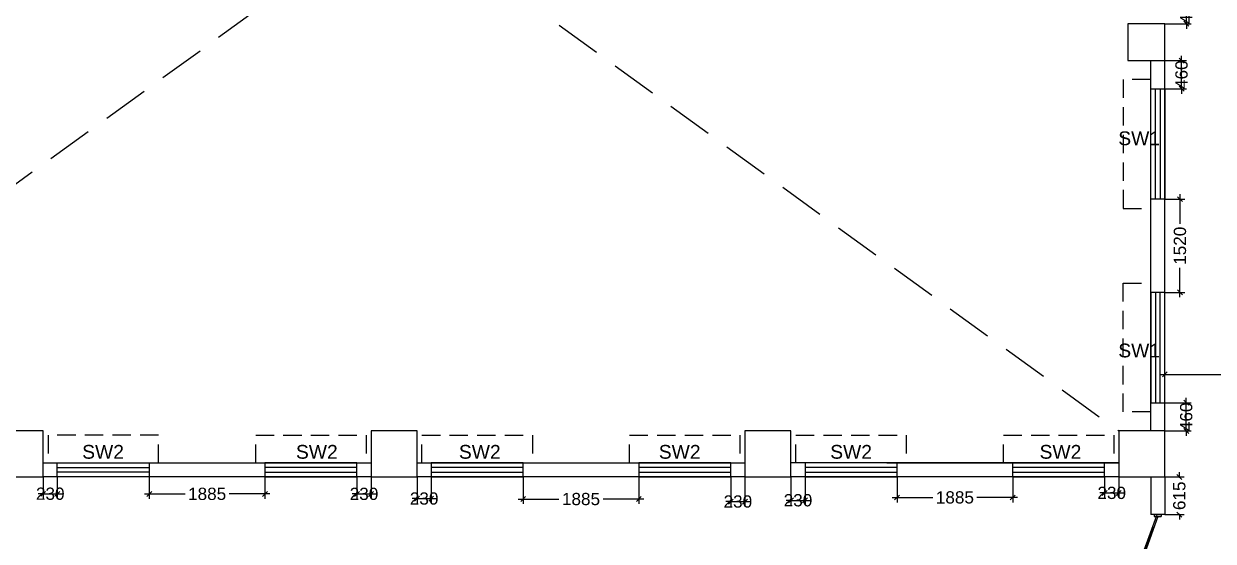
# Model space of a CAD drawing. Extents: x 7897917 to 8423973, y -6487334 to -6173396.
# Drawn here: x 7941236 to 7960623, y -6359749 to -6351310 of the extents above; entities that cross this region are included whole.
import ezdxf
from ezdxf.enums import TextEntityAlignment as Align

# ---------------------------------------------------------------- set-up
doc = ezdxf.new("R2010")
doc.units = 0
doc.header["$LTSCALE"] = 600
doc.header["$MEASUREMENT"] = 0
doc.header["$PDMODE"] = 35
doc.linetypes.add('DASHED', pattern=[0.75, 0.5, -0.25])
doc.linetypes.add('HIDDEN2', pattern=[0.1875, 0.125, -0.0625])
doc.layers.get('0').update_dxf_attribs({"linetype": 'CONTINUOUS'})
doc.layers.get('Defpoints').update_dxf_attribs({"linetype": 'CONTINUOUS'})
for name, color, linetype in [('chajja', 7, 'CONTINUOUS'), ('Duct', 8, 'CONTINUOUS'), ('Fire Door', 10, 'CONTINUOUS'), ('joinery', 7, 'CONTINUOUS'), ('LA-column', 3, 'CONTINUOUS'), ('Walls', 7, 'CONTINUOUS'), ('WIN', 151, 'CONTINUOUS'), ('Working Dim', 5, 'CONTINUOUS')]:
    doc.layers.add(name, color=color, linetype=linetype)
doc.styles.add('ari', font='arial.ttf')
doc.dimstyles.new('int. dim', dxfattribs={"dimtxt": 450, "dimasz": 80, "dimexe": 80, "dimexo": 0, "dimgap": 70, "dimtad": 0, "dimdec": 0, "dimzin": 12, "dimdsep": 46, "dimtxsty": 'ari', "dimblk": 'OBLIQUE', "dimcen": 2, "dimdle": 80, "dimclrd": 256, "dimclre": 256, "dimclrt": 6, "dimadec": 0, "dimazin": 0, "dimtfac": 1, "dimtdec": 0, "dimtix": 1, "dimtmove": 2, "dimatfit": 3, "dimfxl": 1, "dimtolj": 1, "dimtzin": 0, "dimlwd": -1, "dimlwe": -1, "dimarcsym": 0})

# ---------------------------------------------------------------- blocks, each defined once
blk = doc.blocks.new('A$C15456D16')
at = {"layer": 'Fire Door'}
for p, q in [((969.1471482999623, -3.550726800225675), (55.55709949368611, 328.9688568706624)), ((969.1471482999623, -3.550726861227304), (55.55709949368611, 328.9688568096608)), ((969.1658067852259, -3.550720089580864), (55.5757579789497, 328.9688635813072)), ((978.6477078436874, 22.5518459896557), (65.05765904160216, 355.0714296610095)), ((978.6477078436874, 22.55184592865407), (65.05765904160216, 355.0714296000078)), ((978.666366328951, 22.55185270030051), (65.07631752686575, 355.0714363716543)), ((247.7756688012742, 288.5675129266456), (238.2751092533581, 262.4649401367642)), ((247.7756688012742, 288.5675128656439), (238.2751092533581, 262.4649400757626)), ((247.7943272865377, 288.5675196372904), (238.2937677386217, 262.464946847409)), ((791.1794183123857, 76.00447632884607), (243.0253890291788, 275.5162265319377)), ((791.1794183123857, 76.00447626784444), (243.0253890291788, 275.5162264709361)), ((791.1980767976493, 76.00448303949088), (243.0440475144424, 275.5162332425825)), ((-1000.000000892207, 55.55555559694767), (-972.2222230895422, 55.55555559694767)), ((-1000.000000892207, -55.55555547494441), (-1000.000000892207, 55.55555559694767)), ((-1000.000000892207, 55.55555553594604), (-972.2222230895422, 55.55555553594604)), ((-1000.000000892207, -55.55555553594604), (-1000.000000892207, 55.55555553594604)), ((-999.9813424069434, 55.55556230759248), (-972.2035646042787, 55.55556230759248)), ((-999.9813424069434, -55.5555487642996), (-999.9813424069434, 55.55556230759248)), ((-978.6477078390308, -22.55184586718678), (-969.1471482957713, 3.550726922694594)), ((-978.6477078390308, -22.55184592818841), (-969.1471482957713, 3.550726861692965)), ((-978.6290493537672, -22.55183915654197), (-969.1284898105077, 3.550733633339405)), ((-972.2222230895422, -55.55555547494441), (-972.2222230895422, 55.55555559694767)), ((-972.2222230895422, -55.55555553594604), (-972.2222230895422, 55.55555553594604)), ((-972.2035646042787, -55.5555487642996), (-972.2035646042787, 55.55556230759248)), ((-969.1471482957713, 3.550726922694594), (-55.55709949368611, -328.9688567481935)), ((-969.1471482957713, 3.550726861692965), (-55.55709949368611, -328.9688568091951)), ((-969.1284898105077, 3.550733633339405), (-55.53844100842252, -328.9688500375487)), ((795.9296980840154, 89.05576272448525), (786.4291385402903, 62.95318993367255)), ((795.9296980840154, 89.05576266348362), (786.4291385402903, 62.95318987267092)), ((795.948356569279, 89.05576943513006), (786.4477970255539, 62.95319664431736)), ((978.6477078436874, 22.5518459896557), (969.1471482999623, -3.550726800225675)), ((978.6477078436874, 22.55184592865407), (969.1471482999623, -3.550726861227304)), ((978.666366328951, 22.55185270030051), (969.1658067852259, -3.550720089580864)), ((1000.000000892207, 55.55555559694767), (972.2222230900079, 55.55555559694767)), ((972.2222230900079, -55.55555547494441), (972.2222230900079, 55.55555559694767)), ((1000.000000892207, 55.55555553594604), (972.2222230900079, 55.55555553594604)), ((972.2222230900079, -55.55555553594604), (972.2222230900079, 55.55555553594604)), ((1000.018659377471, 55.55556230759248), (972.2408815752715, 55.55556230759248)), ((972.2408815752715, -55.5555487642996), (972.2408815752715, 55.55556230759248)), ((1000.000000892207, -55.55555547494441), (1000.000000892207, 55.55555559694767)), ((1000.000000892207, -55.55555553594604), (1000.000000892207, 55.55555553594604)), ((1000.018659377471, -55.5555487642996), (1000.018659377471, 55.55556230759248)), ((-1000.000000892207, -55.55555547494441), (-972.2222230895422, -55.55555547494441)), ((-1000.000000892207, -55.55555553594604), (-972.2222230895422, -55.55555553594604)), ((-999.9813424069434, -55.5555487642996), (-972.2035646042787, -55.5555487642996)), ((-978.6477078390308, -22.55184586718678), (-65.05765904160216, -355.0714295380749)), ((-978.6477078390308, -22.55184592818841), (-65.05765904160216, -355.0714295990765)), ((-978.6290493537672, -22.55183915654197), (-65.03900055633858, -355.0714228274301)), ((-795.9296980798244, -89.05576260155067), (-786.4291385360993, -62.95318981120363)), ((-795.9296980798244, -89.0557626625523), (-786.4291385360993, -62.95318987220526)), ((-795.9110395945609, -89.05575589090586), (-786.4104800508358, -62.95318310055882)), ((-791.1794183077291, -76.00447620637715), (-243.0253890291788, -275.5162264090031)), ((-791.1794183077291, -76.00447626737878), (-243.0253890291788, -275.5162264700048)), ((-791.1607598224655, -76.00446949573234), (-243.0067305439152, -275.5162196983583)), ((1000.000000892207, -55.55555547494441), (972.2222230900079, -55.55555547494441)), ((1000.000000892207, -55.55555553594604), (972.2222230900079, -55.55555553594604)), ((1000.018659377471, -55.5555487642996), (972.2408815752715, -55.5555487642996)), ((-238.2751092533581, -262.4649400142953), (-247.7756688008085, -288.5675128041767)), ((-238.2751092533581, -262.4649400752969), (-247.7756688008085, -288.5675128651783)), ((-238.2564507680945, -262.4649333036505), (-247.7570103155449, -288.5675060935318))]:
    blk.add_line(p, q, dxfattribs=at)
at = {"layer": 'Fire Door', "extrusion": (0, 0, -0.9999999999999999)}
for centre in [(-1000.000000892207, 6.146728992462158e-08), (-1000.000000892207, 4.656612873077393e-10), (-999.9813424069434, 6.772112101316452e-06)]:
    blk.add_ellipse(centre, major_axis=(-999.999995070358, 0.1079059701249519), ratio=0.999999998754346, start_param=2.617885972049345, end_param=3.665083523190033, dxfattribs=at)
at = {"layer": 'Fire Door', "extrusion": (0, 0, -1)}
for centre in [(1000.000000892207, 6.146728992462158e-08), (1000.000000892207, 4.656612873077393e-10), (1000.018659377471, 6.772112101316452e-06)]:
    blk.add_ellipse(centre, major_axis=(999.9999950656526, 0.1079495684952063), ratio=0.999999998754346, start_param=2.618101827587923, end_param=3.665299378728612, dxfattribs=at)
blk = doc.blocks.new('_Oblique')
at = {"color": 0, "linetype": 'ByBlock', "lineweight": -2}
blk.add_line((-0.5, -0.5), (0.5, 0.5), dxfattribs=at)
blk = doc.blocks.new('*D238')
at = {"layer": 'Defpoints', "color": 0, "transparency": 16777216}
for p in [(7959834.22879083, -6357087.221559243, -3.291020921704645), (7963434.230310923, -6357028.05753297), (7963434.230310923, -6357087.221559244, -4.100008517773857)]:
    blk.add_point(p, dxfattribs=at)
at = {"layer": 'Working Dim', "transparency": 16777216}
for p, q in [((7959754.22879083, -6357028.05753297), (7961266.003084301, -6357028.05753297)), ((7959834.22879083, -6357087.221559243), (7959834.22879083, -6356948.05753297)), ((7963514.230310923, -6357028.05753297), (7962002.456017452, -6357028.05753297)), ((7963434.230310923, -6357087.221559244), (7963434.230310923, -6356948.05753297))]:
    blk.add_line(p, q, dxfattribs=at)
at = {"layer": 'Working Dim', "transparency": 16777216, "xscale": 80, "yscale": 80, "zscale": 80, "rotation": 180}
blk.add_blockref('_Oblique', (7959834.22879083, -6357028.05753297), dxfattribs=at)
at = {"layer": 'Working Dim', "transparency": 16777216, "xscale": 80, "yscale": 80, "zscale": 80}
blk.add_blockref('_Oblique', (7963434.230310923, -6357028.05753297), dxfattribs=at)
at = {"layer": 'Working Dim', "color": 6, "transparency": 16777216, "insert": (7961634.229550877, -6357028.05753297), "char_height": 200, "attachment_point": 5, "style": 'ari'}
blk.add_mtext('\\A1;3600', dxfattribs=at)
blk = doc.blocks.new('*D412')
at = {"layer": 'Defpoints', "color": 0, "transparency": 16777216}
for p in [(7959833.956209558, -6358700.453716677), (7959833.956402163, -6359315.520437957), (7960071.034771389, -6359315.520437957)]:
    blk.add_point(p, dxfattribs=at)
at = {"layer": 'Working Dim', "transparency": 16777216}
for p, q in [((7960071.034771389, -6358700.453716677), (7960071.034771389, -6358620.453716677)), ((7959833.956209558, -6358700.453716677), (7960151.034771389, -6358700.453716677)), ((7960071.034771389, -6358700.453716677), (7960071.034771389, -6358715.749696689)), ((7959833.956402163, -6359315.520437957), (7960151.034771389, -6359315.520437957)), ((7960071.034771389, -6359315.520437957), (7960071.034771389, -6359300.224457944)), ((7960071.034771389, -6359315.520437957), (7960071.034771389, -6359395.520437957))]:
    blk.add_line(p, q, dxfattribs=at)
at = {"layer": 'Working Dim', "transparency": 16777216, "xscale": 80, "yscale": 80, "zscale": 80}
for p, rotation in [((7960071.034771389, -6358700.453716677), 270), ((7960071.034771389, -6359315.520437957), 90)]:
    blk.add_blockref('_Oblique', p, dxfattribs=dict(at, rotation=rotation))
at = {"layer": 'Working Dim', "color": 6, "transparency": 16777216, "insert": (7960071.034771391, -6359007.987077315), "char_height": 200, "attachment_point": 5, "rotation": 90, "style": 'ari'}
blk.add_mtext('\\A1;615', dxfattribs=at)
blk = doc.blocks.new('*D734')
at = {"layer": 'Defpoints', "color": 0, "transparency": 16777216}
for p in [(7959833.956270757, -6350850.33593345), (7960185.263046445, -6350850.33593345), (7959833.956270757, -6351310.33593345)]:
    blk.add_point(p, dxfattribs=at)
at = {"layer": 'Working Dim', "transparency": 16777216}
for p, q in [((7959833.956270757, -6350850.33593345), (7960265.263046445, -6350850.33593345)), ((7960185.263046445, -6350850.33593345), (7960185.263046445, -6350770.33593345)), ((7960185.263046445, -6351310.33593345), (7960185.263046445, -6350850.33593345)), ((7959833.956270757, -6351310.33593345), (7960265.263046445, -6351310.33593345)), ((7960185.263046445, -6351310.33593345), (7960185.263046445, -6351390.33593345))]:
    blk.add_line(p, q, dxfattribs=at)
at = {"layer": 'Working Dim', "transparency": 16777216, "xscale": 80, "yscale": 80, "zscale": 80}
for p, rotation in [((7960185.263046445, -6350850.33593345), 270), ((7960185.263046445, -6351310.33593345), 90)]:
    blk.add_blockref('_Oblique', p, dxfattribs=dict(at, rotation=rotation))
at = {"layer": 'Working Dim', "color": 6, "transparency": 16777216, "insert": (7960185.263046447, -6351080.335933449), "char_height": 200, "attachment_point": 5, "rotation": 90, "style": 'ari'}
blk.add_mtext('\\A1;460', dxfattribs=at)
blk = doc.blocks.new('*D735')
at = {"layer": 'Defpoints', "color": 0, "transparency": 16777216}
for p in [(7959833.956494785, -6351910.538469196, 11176.85139845699), (7960107.283574643, -6351910.538469196), (7959833.956496204, -6352370.33593345)]:
    blk.add_point(p, dxfattribs=at)
at = {"layer": 'Working Dim', "transparency": 16777216}
for p, q in [((7960107.283574643, -6351910.538469196), (7960107.283574643, -6351830.538469196)), ((7959833.956494785, -6351910.538469196), (7960187.283574643, -6351910.538469196)), ((7960107.283574643, -6352370.33593345), (7960107.283574643, -6351910.538469196)), ((7959833.956496204, -6352370.33593345), (7960187.283574643, -6352370.33593345)), ((7960107.283574643, -6352370.33593345), (7960107.283574643, -6352450.33593345))]:
    blk.add_line(p, q, dxfattribs=at)
at = {"layer": 'Working Dim', "transparency": 16777216, "xscale": 80, "yscale": 80, "zscale": 80}
for p, rotation in [((7960107.283574643, -6351910.538469196), 270), ((7960107.283574643, -6352370.33593345), 90)]:
    blk.add_blockref('_Oblique', p, dxfattribs=dict(at, rotation=rotation))
at = {"layer": 'Working Dim', "color": 6, "transparency": 16777216, "insert": (7960107.283574644, -6352140.437201322), "char_height": 200, "attachment_point": 5, "rotation": 90, "style": 'ari'}
blk.add_mtext('\\A1;460', dxfattribs=at)
blk = doc.blocks.new('*D736')
at = {"layer": 'Defpoints', "color": 0, "transparency": 16777216}
for p in [(7959833.956496204, -6354170.33593345), (7959833.956496204, -6355690.453716677), (7960081.718966575, -6355690.453716677)]:
    blk.add_point(p, dxfattribs=at)
at = {"layer": 'Working Dim', "transparency": 16777216}
for p, q in [((7959833.956496204, -6354170.33593345), (7960161.718966575, -6354170.33593345)), ((7960081.718966575, -6354090.33593345), (7960081.718966575, -6354571.513515377)), ((7960081.718966575, -6355770.453716677), (7960081.718966575, -6355289.27613475)), ((7959833.956496204, -6355690.453716677), (7960161.718966575, -6355690.453716677))]:
    blk.add_line(p, q, dxfattribs=at)
at = {"layer": 'Working Dim', "transparency": 16777216, "xscale": 80, "yscale": 80, "zscale": 80}
for p, rotation in [((7960081.718966575, -6354170.33593345), 90), ((7960081.718966575, -6355690.453716677), 270)]:
    blk.add_blockref('_Oblique', p, dxfattribs=dict(at, rotation=rotation))
at = {"layer": 'Working Dim', "color": 6, "transparency": 16777216, "insert": (7960081.718966577, -6354930.394825063), "char_height": 200, "attachment_point": 5, "rotation": 90, "style": 'ari'}
blk.add_mtext('\\A1;1520', dxfattribs=at)
blk = doc.blocks.new('*D737')
at = {"layer": 'Defpoints', "color": 0, "transparency": 16777216}
for p in [(7959834.046473156, -6357490.07351559, -5.131057828136074), (7960183.868613278, -6357490.07351559), (7959834.046473156, -6357950.453716677, -5.131057828136074)]:
    blk.add_point(p, dxfattribs=at)
at = {"layer": 'Working Dim', "transparency": 16777216}
for p, q in [((7960183.868613278, -6357490.07351559), (7960183.868613278, -6357410.07351559)), ((7959834.046473156, -6357490.07351559), (7960263.868613278, -6357490.07351559)), ((7960183.868613278, -6357950.453716677), (7960183.868613278, -6357490.07351559)), ((7959834.046473156, -6357950.453716677), (7960263.868613278, -6357950.453716677)), ((7960183.868613278, -6357950.453716677), (7960183.868613278, -6358030.453716677))]:
    blk.add_line(p, q, dxfattribs=at)
at = {"layer": 'Working Dim', "transparency": 16777216, "xscale": 80, "yscale": 80, "zscale": 80}
for p, rotation in [((7960183.868613278, -6357490.07351559), 270), ((7960183.868613278, -6357950.453716677), 90)]:
    blk.add_blockref('_Oblique', p, dxfattribs=dict(at, rotation=rotation))
at = {"layer": 'Working Dim', "color": 6, "transparency": 16777216, "insert": (7960183.86861328, -6357720.263616133), "char_height": 200, "attachment_point": 5, "rotation": 90, "style": 'ari'}
blk.add_mtext('\\A1;460', dxfattribs=at)
blk = doc.blocks.new('*D738')
at = {"layer": 'Defpoints', "color": 0, "transparency": 16777216}
for p in [(7958853.956256545, -6358700.453716677), (7959083.956256541, -6358700.453734588), (7959083.956256541, -6358961.784614349)]:
    blk.add_point(p, dxfattribs=at)
at = {"layer": 'Working Dim', "transparency": 16777216}
for p, q in [((7958853.956256545, -6358700.453716677), (7958853.956256545, -6359041.784614349)), ((7959083.956256541, -6358700.453734588), (7959083.956256541, -6359041.784614349)), ((7958853.956256545, -6358961.784614349), (7958773.956256545, -6358961.784614349)), ((7958853.956256545, -6358961.784614349), (7959083.956256541, -6358961.784614349)), ((7959083.956256541, -6358961.784614349), (7959163.956256541, -6358961.784614349))]:
    blk.add_line(p, q, dxfattribs=at)
at = {"layer": 'Working Dim', "transparency": 16777216, "xscale": 80, "yscale": 80, "zscale": 80}
blk.add_blockref('_Oblique', (7958853.956256545, -6358961.784614349), dxfattribs=at)
at = {"layer": 'Working Dim', "transparency": 16777216, "xscale": 80, "yscale": 80, "zscale": 80, "rotation": 180}
blk.add_blockref('_Oblique', (7959083.956256541, -6358961.784614349), dxfattribs=at)
at = {"layer": 'Working Dim', "color": 6, "transparency": 16777216, "insert": (7958968.956256543, -6358961.784614349), "char_height": 200, "attachment_point": 5, "style": 'ari'}
blk.add_mtext('\\A1;230', dxfattribs=at)
blk = doc.blocks.new('*D739')
at = {"layer": 'Defpoints', "color": 0, "transparency": 16777216}
for p in [(7955469.95626961, -6358700.343401574), (7957354.956256545, -6358700.453737278), (7957354.956256545, -6359035.183445307)]:
    blk.add_point(p, dxfattribs=at)
at = {"layer": 'Working Dim', "transparency": 16777216}
for p, q in [((7955469.95626961, -6358700.343401574), (7955469.95626961, -6359115.183445307)), ((7957354.956256545, -6358700.453737278), (7957354.956256545, -6359115.183445307)), ((7955389.95626961, -6359035.183445307), (7956052.483548207, -6359035.183445307)), ((7957434.956256545, -6359035.183445307), (7956772.428977948, -6359035.183445307))]:
    blk.add_line(p, q, dxfattribs=at)
at = {"layer": 'Working Dim', "transparency": 16777216, "xscale": 80, "yscale": 80, "zscale": 80, "rotation": 180}
blk.add_blockref('_Oblique', (7955469.95626961, -6359035.183445307), dxfattribs=at)
at = {"layer": 'Working Dim', "transparency": 16777216, "xscale": 80, "yscale": 80, "zscale": 80}
blk.add_blockref('_Oblique', (7957354.956256545, -6359035.183445307), dxfattribs=at)
at = {"layer": 'Working Dim', "color": 6, "transparency": 16777216, "insert": (7956412.456263077, -6359035.183445307), "char_height": 200, "attachment_point": 5, "style": 'ari'}
blk.add_mtext('\\A1;1885', dxfattribs=at)
blk = doc.blocks.new('*D740')
at = {"layer": 'Defpoints', "color": 0, "transparency": 16777216}
for p in [(7953739.95626961, -6358700.453742899), (7953969.95626961, -6358700.453742899), (7953969.95626961, -6359082.070587056)]:
    blk.add_point(p, dxfattribs=at)
at = {"layer": 'Working Dim', "transparency": 16777216}
for p, q in [((7953739.95626961, -6358700.453742899), (7953739.95626961, -6359162.070587056)), ((7953969.95626961, -6358700.453742899), (7953969.95626961, -6359162.070587056)), ((7953739.95626961, -6359082.070587056), (7953659.95626961, -6359082.070587056)), ((7953739.95626961, -6359082.070587056), (7953969.95626961, -6359082.070587056)), ((7953969.95626961, -6359082.070587056), (7954049.95626961, -6359082.070587056))]:
    blk.add_line(p, q, dxfattribs=at)
at = {"layer": 'Working Dim', "transparency": 16777216, "xscale": 80, "yscale": 80, "zscale": 80}
blk.add_blockref('_Oblique', (7953739.95626961, -6359082.070587056), dxfattribs=at)
at = {"layer": 'Working Dim', "transparency": 16777216, "xscale": 80, "yscale": 80, "zscale": 80, "rotation": 180}
blk.add_blockref('_Oblique', (7953969.95626961, -6359082.070587056), dxfattribs=at)
at = {"layer": 'Working Dim', "color": 6, "transparency": 16777216, "insert": (7953854.95626961, -6359082.070587056), "char_height": 200, "attachment_point": 5, "style": 'ari'}
blk.add_mtext('\\A1;230', dxfattribs=at)
blk = doc.blocks.new('*D741')
at = {"layer": 'Defpoints', "color": 0, "transparency": 16777216}
for p in [(7952759.95626961, -6358700.453742899), (7952989.95626961, -6358700.453742899), (7952989.95626961, -6359102.397339303)]:
    blk.add_point(p, dxfattribs=at)
at = {"layer": 'Working Dim', "transparency": 16777216}
for p, q in [((7952759.95626961, -6358700.453742899), (7952759.95626961, -6359182.397339303)), ((7952989.95626961, -6358700.453742899), (7952989.95626961, -6359182.397339303)), ((7952759.95626961, -6359102.397339303), (7952679.95626961, -6359102.397339303)), ((7952759.95626961, -6359102.397339303), (7952989.95626961, -6359102.397339303)), ((7952989.95626961, -6359102.397339303), (7953069.95626961, -6359102.397339303))]:
    blk.add_line(p, q, dxfattribs=at)
at = {"layer": 'Working Dim', "transparency": 16777216, "xscale": 80, "yscale": 80, "zscale": 80}
blk.add_blockref('_Oblique', (7952759.95626961, -6359102.397339303), dxfattribs=at)
at = {"layer": 'Working Dim', "transparency": 16777216, "xscale": 80, "yscale": 80, "zscale": 80, "rotation": 180}
blk.add_blockref('_Oblique', (7952989.95626961, -6359102.397339303), dxfattribs=at)
at = {"layer": 'Working Dim', "color": 6, "transparency": 16777216, "insert": (7952874.95626961, -6359102.397339303), "char_height": 200, "attachment_point": 5, "style": 'ari'}
blk.add_mtext('\\A1;230', dxfattribs=at)
blk = doc.blocks.new('*D742')
at = {"layer": 'Defpoints', "color": 0, "transparency": 16777216}
for p in [(7949375.956003304, -6358700.453716678), (7951260.95626961, -6358700.453716678), (7951260.95626961, -6359061.70262687)]:
    blk.add_point(p, dxfattribs=at)
at = {"layer": 'Working Dim', "transparency": 16777216}
for p, q in [((7949375.956003304, -6358700.453716678), (7949375.956003304, -6359141.70262687)), ((7951260.95626961, -6358700.453716678), (7951260.95626961, -6359141.70262687)), ((7949295.956003304, -6359061.70262687), (7949958.483421586, -6359061.70262687)), ((7951340.95626961, -6359061.70262687), (7950678.428851327, -6359061.70262687))]:
    blk.add_line(p, q, dxfattribs=at)
at = {"layer": 'Working Dim', "transparency": 16777216, "xscale": 80, "yscale": 80, "zscale": 80, "rotation": 180}
blk.add_blockref('_Oblique', (7949375.956003304, -6359061.70262687), dxfattribs=at)
at = {"layer": 'Working Dim', "transparency": 16777216, "xscale": 80, "yscale": 80, "zscale": 80}
blk.add_blockref('_Oblique', (7951260.95626961, -6359061.70262687), dxfattribs=at)
at = {"layer": 'Working Dim', "color": 6, "transparency": 16777216, "insert": (7950318.456136457, -6359061.70262687), "char_height": 200, "attachment_point": 5, "style": 'ari'}
blk.add_mtext('\\A1;1885', dxfattribs=at)
blk = doc.blocks.new('*D743')
at = {"layer": 'Defpoints', "color": 0, "transparency": 16777216}
for p in [(7947645.866024933, -6358700.453742901), (7947875.956003304, -6358700.453742901), (7947875.956003304, -6359053.580916794)]:
    blk.add_point(p, dxfattribs=at)
at = {"layer": 'Working Dim', "transparency": 16777216}
for p, q in [((7947645.866024933, -6358700.453742901), (7947645.866024933, -6359133.580916794)), ((7947875.956003304, -6358700.453742901), (7947875.956003304, -6359133.580916794)), ((7947645.866024933, -6359053.580916794), (7947565.866024933, -6359053.580916794)), ((7947645.866024933, -6359053.580916794), (7947875.956003304, -6359053.580916794)), ((7947875.956003304, -6359053.580916794), (7947955.956003304, -6359053.580916794))]:
    blk.add_line(p, q, dxfattribs=at)
at = {"layer": 'Working Dim', "transparency": 16777216, "xscale": 80, "yscale": 80, "zscale": 80}
blk.add_blockref('_Oblique', (7947645.866024933, -6359053.580916794), dxfattribs=at)
at = {"layer": 'Working Dim', "transparency": 16777216, "xscale": 80, "yscale": 80, "zscale": 80, "rotation": 180}
blk.add_blockref('_Oblique', (7947875.956003304, -6359053.580916794), dxfattribs=at)
at = {"layer": 'Working Dim', "color": 6, "transparency": 16777216, "insert": (7947760.911014118, -6359053.580916794), "char_height": 200, "attachment_point": 5, "style": 'ari'}
blk.add_mtext('\\A1;230', dxfattribs=at)
blk = doc.blocks.new('*D744')
at = {"layer": 'Defpoints', "color": 0, "transparency": 16777216}
for p in [(7946665.956003304, -6358700.453716677), (7946895.956003304, -6358700.453716677), (7946895.956003304, -6358977.623447469)]:
    blk.add_point(p, dxfattribs=at)
at = {"layer": 'Working Dim', "transparency": 16777216}
for p, q in [((7946665.956003304, -6358700.453716677), (7946665.956003304, -6359057.623447469)), ((7946895.956003304, -6358700.453716677), (7946895.956003304, -6359057.623447469)), ((7946665.956003304, -6358977.623447469), (7946585.956003304, -6358977.623447469)), ((7946665.956003304, -6358977.623447469), (7946895.956003304, -6358977.623447469)), ((7946895.956003304, -6358977.623447469), (7946975.956003304, -6358977.623447469))]:
    blk.add_line(p, q, dxfattribs=at)
at = {"layer": 'Working Dim', "transparency": 16777216, "xscale": 80, "yscale": 80, "zscale": 80}
blk.add_blockref('_Oblique', (7946665.956003304, -6358977.623447469), dxfattribs=at)
at = {"layer": 'Working Dim', "transparency": 16777216, "xscale": 80, "yscale": 80, "zscale": 80, "rotation": 180}
blk.add_blockref('_Oblique', (7946895.956003304, -6358977.623447469), dxfattribs=at)
at = {"layer": 'Working Dim', "color": 6, "transparency": 16777216, "insert": (7946780.956003304, -6358977.623447469), "char_height": 200, "attachment_point": 5, "style": 'ari'}
blk.add_mtext('\\A1;230', dxfattribs=at)
blk = doc.blocks.new('*D745')
at = {"layer": 'Defpoints', "color": 0, "transparency": 16777216}
for p in [(7943281.955736007, -6358700.453716677), (7945166.956003304, -6358700.453716677), (7945166.956003304, -6358977.623447469)]:
    blk.add_point(p, dxfattribs=at)
at = {"layer": 'Working Dim', "transparency": 16777216}
for p, q in [((7943281.955736007, -6358700.453716677), (7943281.955736007, -6359057.623447469)), ((7945166.956003304, -6358700.453716677), (7945166.956003304, -6359057.623447469)), ((7943201.955736007, -6358977.623447469), (7943864.483154785, -6358977.623447469)), ((7945246.956003304, -6358977.623447469), (7944584.428584525, -6358977.623447469))]:
    blk.add_line(p, q, dxfattribs=at)
at = {"layer": 'Working Dim', "transparency": 16777216, "xscale": 80, "yscale": 80, "zscale": 80, "rotation": 180}
blk.add_blockref('_Oblique', (7943281.955736007, -6358977.623447469), dxfattribs=at)
at = {"layer": 'Working Dim', "transparency": 16777216, "xscale": 80, "yscale": 80, "zscale": 80}
blk.add_blockref('_Oblique', (7945166.956003304, -6358977.623447469), dxfattribs=at)
at = {"layer": 'Working Dim', "color": 6, "transparency": 16777216, "insert": (7944224.455869655, -6358977.623447469), "char_height": 200, "attachment_point": 5, "style": 'ari'}
blk.add_mtext('\\A1;1885', dxfattribs=at)
blk = doc.blocks.new('*D746')
at = {"layer": 'Defpoints', "color": 0, "transparency": 16777216}
for p in [(7941551.955736007, -6358700.453716677), (7941781.955736007, -6358700.453716677), (7941781.955736007, -6358975.225894678)]:
    blk.add_point(p, dxfattribs=at)
at = {"layer": 'Working Dim', "transparency": 16777216}
for p, q in [((7941551.955736007, -6358700.453716677), (7941551.955736007, -6359055.225894678)), ((7941781.955736007, -6358700.453716677), (7941781.955736007, -6359055.225894678)), ((7941551.955736007, -6358975.225894678), (7941471.955736007, -6358975.225894678)), ((7941551.955736007, -6358975.225894678), (7941781.955736007, -6358975.225894678)), ((7941781.955736007, -6358975.225894678), (7941861.955736007, -6358975.225894678))]:
    blk.add_line(p, q, dxfattribs=at)
at = {"layer": 'Working Dim', "transparency": 16777216, "xscale": 80, "yscale": 80, "zscale": 80}
blk.add_blockref('_Oblique', (7941551.955736007, -6358975.225894678), dxfattribs=at)
at = {"layer": 'Working Dim', "transparency": 16777216, "xscale": 80, "yscale": 80, "zscale": 80, "rotation": 180}
blk.add_blockref('_Oblique', (7941781.955736007, -6358975.225894678), dxfattribs=at)
at = {"layer": 'Working Dim', "color": 6, "transparency": 16777216, "insert": (7941666.955736007, -6358975.225894678), "char_height": 200, "attachment_point": 5, "style": 'ari'}
blk.add_mtext('\\A1;230', dxfattribs=at)

msp = doc.modelspace()

# ---------------------------------------------------------------- linework, layer by layer
at = {"layer": 'chajja', "color": 7, "linetype": 'DASHED'}
for p, q in [((7959603.956496204, -6352220.33593345), (7959153.956496204, -6352220.33593345)), ((7959153.956496204, -6352220.33593345), (7959153.956496204, -6354320.33593345)), ((7959153.956496204, -6354320.33593345), (7959603.956496204, -6354320.33593345)), ((7959153.956494789, -6357640.453716677), (7959153.956494789, -6355540.453716677)), ((7959153.956494789, -6355540.453716677), (7959603.956494789, -6355540.453716677)), ((7959603.956494789, -6357640.453716677), (7959153.956494789, -6357640.453716677))]:
    msp.add_line(p, q, dxfattribs=at)
for points in [[(7943431.955736007, -6358470.453716677), (7943431.955736007, -6358020.453716677), (7941631.955736007, -6358020.453716677), (7941631.955736007, -6358470.453716677)], [(7945015.956003304, -6358470.627895616), (7945015.956003304, -6358020.627895616), (7946815.956003304, -6358020.627895616), (7946815.956003304, -6358470.627895616)], [(7947725.956003304, -6358470.453716678), (7947725.956003304, -6358020.453716678), (7949525.956003304, -6358020.453716678), (7949525.956003304, -6358470.453716678)], [(7951109.95626961, -6358470.453742901), (7951109.95626961, -6358020.453742901), (7952909.95626961, -6358020.453742901), (7952909.95626961, -6358470.453742901)], [(7953819.95626961, -6358470.343401574), (7953819.95626961, -6358020.343401574), (7955619.95626961, -6358020.343401574), (7955619.95626961, -6358470.343401574)], [(7957203.956256545, -6358470.453716677), (7957203.956256545, -6358020.453716677), (7959003.956256545, -6358020.453716677), (7959003.956256545, -6358470.453716677)]]:
    msp.add_lwpolyline(points, dxfattribs=at)
at = {"layer": 'Duct', "color": 8, "linetype": 'HIDDEN2', "ltscale": 10}
for p, q in [((7959603.956270759, -6340545.485443989), (7935543.454929293, -6357950.453716679)), ((7935393.454930066, -6340765.289116168), (7959083.956256545, -6357950.453716677))]:
    msp.add_line(p, q, dxfattribs=at)
at = {"layer": 'LA-column', "color": 2}
for points, elevation in [([(7959834.046487364, -6351910.538469196), (7959834.046487364, -6351310.538469196), (7959234.046487364, -6351310.538469196), (7959234.046487364, -6351910.538469196)], 11176.85139845699), ([(7940801.955736007, -6358700.453716677), (7941551.955736007, -6358700.453716677), (7941551.955736007, -6357950.453716677), (7940801.955736007, -6357950.453716677)], -5.131057828136074), ([(7946895.956003304, -6358700.453716677), (7947645.956003304, -6358700.453716677), (7947645.956003304, -6357950.453716677), (7946895.956003304, -6357950.453716677)], -5.131057828136074), ([(7952989.95626961, -6358700.453716677), (7953739.95626961, -6358700.453716677), (7953739.95626961, -6357950.453716677), (7952989.95626961, -6357950.453716677)], -5.131057828136074), ([(7959084.046473156, -6358700.453716677), (7959834.046473156, -6358700.453716677), (7959834.046473156, -6357950.453716677), (7959084.046473156, -6357950.453716677)], -5.131057828136074)]:
    msp.add_lwpolyline(points, close=True, dxfattribs=dict(at, elevation=elevation))
at = {"layer": 'Walls', "linetype": 'Continuous'}
for p, q in [((7941551.865757638, -6358470.453716677), (7946895.956003304, -6358470.453716677)), ((7947645.866024933, -6358470.453742901), (7952989.95626961, -6358470.453742901)), ((7955303.866314194, -6358470.45373994), (7959083.956256545, -6358470.453734578)), ((7946895.956003304, -6358700.453716677), (7941551.955736007, -6358700.453716677)), ((7952989.95626961, -6358700.453742899), (7947645.866024933, -6358700.453742901)), ((7959083.956256541, -6358700.453734588), (7953739.95626961, -6358700.453742899)), ((7959833.956402707, -6359315.520437957), (7959603.956406965, -6359315.520437957))]:
    msp.add_line(p, q, dxfattribs=at)
at = {"layer": 'Walls'}
msp.add_line((7959083.956256545, -6358470.453625913), (7953739.95626961, -6358470.453625913), dxfattribs=at)
at = {"layer": 'Walls', "flags": 128}
for points in [[(7959603.956494785, -6357950.453716677), (7959603.956494785, -6351910.33593345)], [(7959833.956494785, -6357950.453716677), (7959833.956494785, -6351910.33593345)]]:
    msp.add_lwpolyline(points, dxfattribs=at)
at = {"layer": 'Walls', "linetype": 'Continuous', "flags": 128}
for points in [[(7959603.956402163, -6358700.453716677), (7959603.956402163, -6359315.520437957)], [(7959833.956209558, -6358700.453716677), (7959833.956402163, -6359315.520437957)]]:
    msp.add_lwpolyline(points, dxfattribs=at)
at = {"layer": 'WIN', "linetype": 'Continuous'}
for points in [[(7959603.956496204, -6352370.33593345), (7959833.956496204, -6352370.33593345), (7959833.956496204, -6354170.33593345), (7959603.956496204, -6354170.33593345)], [(7959680.956496204, -6352370.33593345), (7959756.956496204, -6352370.33593345), (7959756.956496204, -6354170.33593345), (7959680.956496204, -6354170.33593345)], [(7959603.956494789, -6357490.453716677), (7959833.956494789, -6357490.453716677), (7959833.956494789, -6355690.453716677), (7959603.956494789, -6355690.453716677)], [(7959680.956494789, -6357490.453716677), (7959756.956494789, -6357490.453716677), (7959756.956494789, -6355690.453716677), (7959680.956494789, -6355690.453716677)], [(7943281.955736007, -6358470.453716677), (7943281.955736007, -6358700.453716677), (7941781.955736007, -6358700.453716677), (7941781.955736007, -6358470.453716677)], [(7943281.955736007, -6358547.453716677), (7943281.955736007, -6358623.453716677), (7941781.955736007, -6358623.453716677), (7941781.955736007, -6358547.453716677)], [(7945165.956003304, -6358470.453716677), (7945165.956003304, -6358700.453716677), (7946665.956003304, -6358700.453716677), (7946665.956003304, -6358470.453716677)], [(7945165.956003304, -6358547.453716677), (7945165.956003304, -6358623.453716677), (7946665.956003304, -6358623.453716677), (7946665.956003304, -6358547.453716677)], [(7947875.956003304, -6358470.453716678), (7947875.956003304, -6358700.453716678), (7949375.956003304, -6358700.453716678), (7949375.956003304, -6358470.453716678)], [(7947875.956003304, -6358547.453716678), (7947875.956003304, -6358623.453716678), (7949375.956003304, -6358623.453716678), (7949375.956003304, -6358547.453716678)], [(7951259.95626961, -6358470.453742901), (7951259.95626961, -6358700.453742901), (7952759.95626961, -6358700.453742901), (7952759.95626961, -6358470.453742901)], [(7951259.95626961, -6358547.453742901), (7951259.95626961, -6358623.453742901), (7952759.95626961, -6358623.453742901), (7952759.95626961, -6358547.453742901)], [(7953969.95626961, -6358470.343401574), (7953969.95626961, -6358700.343401574), (7955469.95626961, -6358700.343401574), (7955469.95626961, -6358470.343401574)], [(7953969.95626961, -6358547.343401574), (7953969.95626961, -6358623.343401574), (7955469.95626961, -6358623.343401574), (7955469.95626961, -6358547.343401574)], [(7957353.956256545, -6358470.453716677), (7957353.956256545, -6358700.453716677), (7958853.956256545, -6358700.453716677), (7958853.956256545, -6358470.453716677)], [(7957353.956256545, -6358547.453716677), (7957353.956256545, -6358623.453716677), (7958853.956256545, -6358623.453716677), (7958853.956256545, -6358547.453716677)]]:
    msp.add_lwpolyline(points, close=True, dxfattribs=at)

# ---------------------------------------------------------------- block references
at = {"layer": 'Fire Door', "color": 3, "lineweight": 0, "rotation": 270}
msp.add_blockref('A$C15456D16', (7959718.956404774, -6360315.501780335), dxfattribs=at)

# ---------------------------------------------------------------- texts
at = {"layer": 'joinery', "style": 'ari'}
for s, p in [('SW1', (7959416.467510733, -6353290.598893455)), ('SW1', (7959416.467509317, -6356750.92745517)), ('SW2', (7942528.186690786, -6358403.560894917)), ('SW2', (7946012.594894764, -6358403.560894917)), ('SW2', (7948668.851121801, -6358403.560894917)), ('SW2', (7951926.7957132, -6358403.560894917)), ('SW2', (7954721.049928957, -6358403.560894917)), ('SW2', (7958133.396972136, -6358403.560894917))]:
    msp.add_text(s, height=225, dxfattribs=at).set_placement(p, align=Align.CENTER)

# ---------------------------------------------------------------- dimensions: what is measured, and where the dimension line sits
at = {"layer": 'Working Dim'}
for base, p1, p2, picture, middle in [((7960185.263046445, -6350850.33593345), (7959833.956270757, -6351310.33593345), (7959833.956270757, -6350850.33593345), '*D734', (7960185.263046447, -6351080.335933449)), ((7960107.283574643, -6351910.538469196), (7959833.956496204, -6352370.33593345), (7959833.956494785, -6351910.538469196, 11176.85139845699), '*D735', (7960107.283574644, -6352140.437201322)), ((7960081.718966575, -6355690.453716677), (7959833.956496204, -6354170.33593345), (7959833.956496204, -6355690.453716677), '*D736', (7960081.718966577, -6354930.394825063)), ((7960183.868613278, -6357490.07351559), (7959834.046473156, -6357950.453716677, -5.131057828136074), (7959834.046473156, -6357490.07351559, -5.131057828136074), '*D737', (7960183.86861328, -6357720.263616133)), ((7960071.034771389, -6359315.520437957), (7959833.956209558, -6358700.453716677), (7959833.956402163, -6359315.520437957), '*D412', (7960071.034771391, -6359007.987077315))]:
    dim = msp.add_linear_dim(base=base, p1=p1, p2=p2, angle=90, dimstyle='int. dim', override={"dimtxt": 200}, dxfattribs=at)
    dim.commit()
    dim.dimension.update_dxf_attribs({"geometry": picture, "text_midpoint": middle})
for base, p1, p2, picture, middle in [((7963434.230310923, -6357028.05753297, 18.43256655714102), (7959834.22879083, -6357087.221559243, 15.14154563543637), (7963434.230310923, -6357087.221559244, 14.33255803936716), '*D238', (7961634.229550877, -6357028.05753297, 18.43256655714102)), ((7941781.955736007, -6358975.225894678), (7941551.955736007, -6358700.453716677), (7941781.955736007, -6358700.453716677), '*D746', (7941666.955736007, -6358975.225894678)), ((7945166.956003304, -6358977.623447469), (7943281.955736007, -6358700.453716677), (7945166.956003304, -6358700.453716677), '*D745', (7944224.455869655, -6358977.623447469)), ((7946895.956003304, -6358977.623447469), (7946665.956003304, -6358700.453716677), (7946895.956003304, -6358700.453716677), '*D744', (7946780.956003304, -6358977.623447469)), ((7947875.956003304, -6359053.580916794), (7947645.866024933, -6358700.453742901), (7947875.956003304, -6358700.453742901), '*D743', (7947760.911014118, -6359053.580916794)), ((7951260.95626961, -6359061.70262687), (7949375.956003304, -6358700.453716678), (7951260.95626961, -6358700.453716678), '*D742', (7950318.456136457, -6359061.70262687)), ((7952989.95626961, -6359102.397339303), (7952759.95626961, -6358700.453742899), (7952989.95626961, -6358700.453742899), '*D741', (7952874.95626961, -6359102.397339303)), ((7953969.95626961, -6359082.070587056), (7953739.95626961, -6358700.453742899), (7953969.95626961, -6358700.453742899), '*D740', (7953854.95626961, -6359082.070587056)), ((7957354.956256545, -6359035.183445307), (7955469.95626961, -6358700.343401574), (7957354.956256545, -6358700.453737278), '*D739', (7956412.456263077, -6359035.183445307)), ((7959083.956256541, -6358961.784614349), (7958853.956256545, -6358700.453716677), (7959083.956256541, -6358700.453734588), '*D738', (7958968.956256543, -6358961.784614349))]:
    dim = msp.add_linear_dim(base=base, p1=p1, p2=p2, dimstyle='int. dim', override={"dimtxt": 200}, dxfattribs=at)
    dim.commit()
    dim.dimension.update_dxf_attribs({"geometry": picture, "text_midpoint": middle})

doc.saveas('drawing.dxf')
